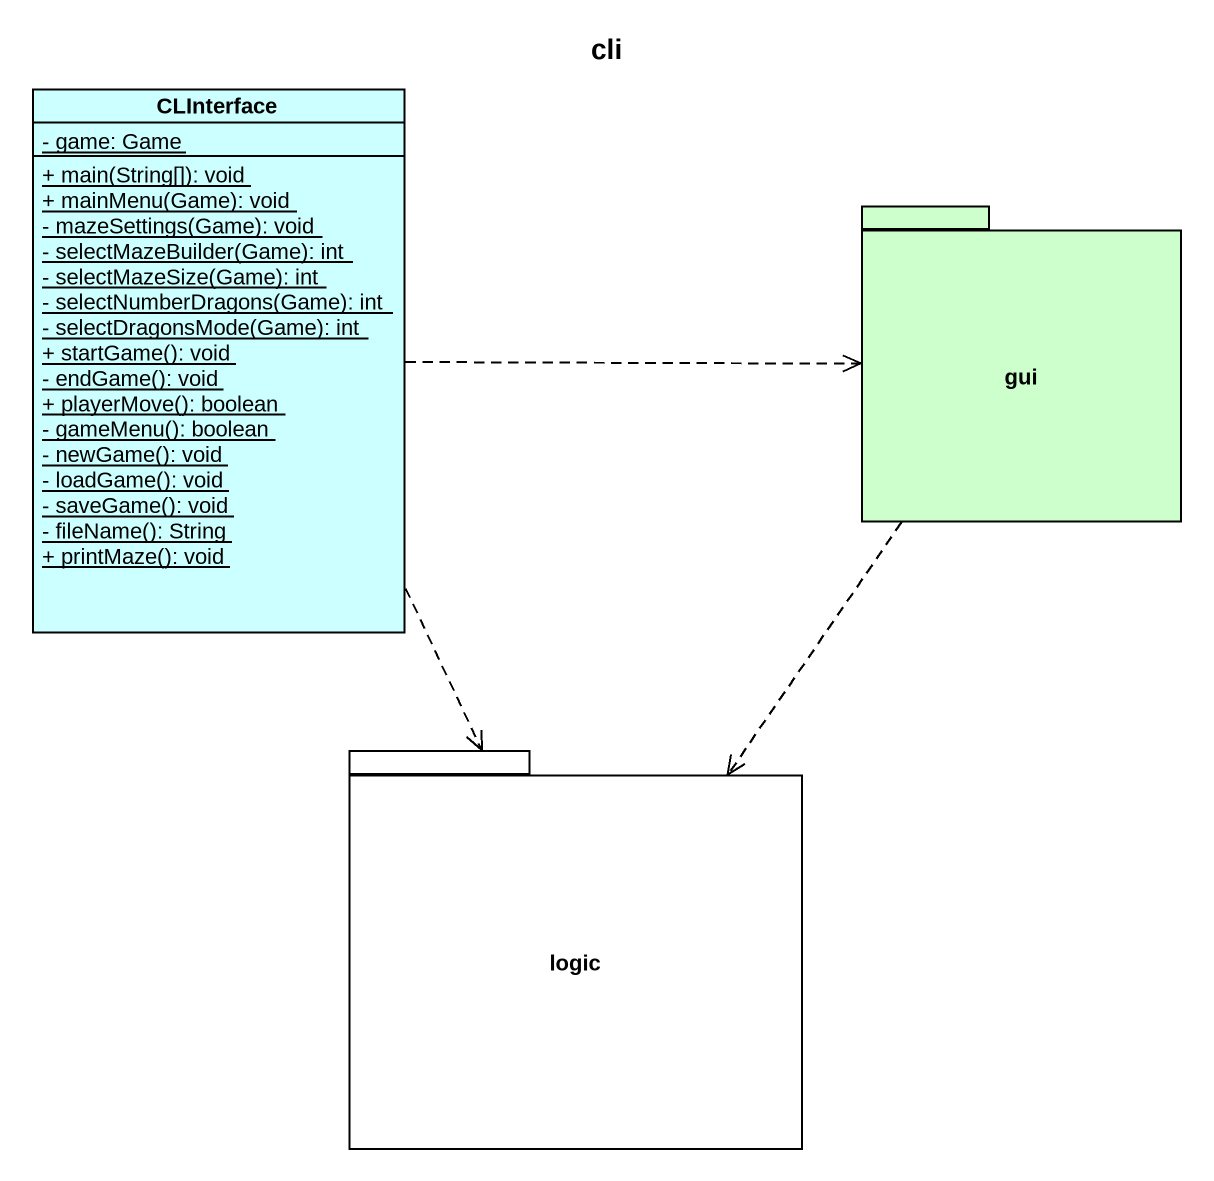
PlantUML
@startuml
title cli
hide circle
hide empty members
skinparam classAttributeIconSize 0
class CLInterface #CCFFFF {
  {static} - game: Game
  {static} + main(String[]): void
  {static} + mainMenu(Game): void
  {static} - mazeSettings(Game): void
  {static} - selectMazeBuilder(Game): int
  {static} - selectMazeSize(Game): int
  {static} - selectNumberDragons(Game): int
  {static} - selectDragonsMode(Game): int
  {static} + startGame(): void
  {static} - endGame(): void
  {static} + playerMove(): boolean
  {static} - gameMenu(): boolean
  {static} - newGame(): void
  {static} - loadGame(): void
  {static} - saveGame(): void
  {static} - fileName(): String
  {static} + printMaze(): void
}
package gui #CCFFCC {
}
package logic {
}
CLInterface .right.> gui
CLInterface ..> logic
gui ..> logic
@enduml
